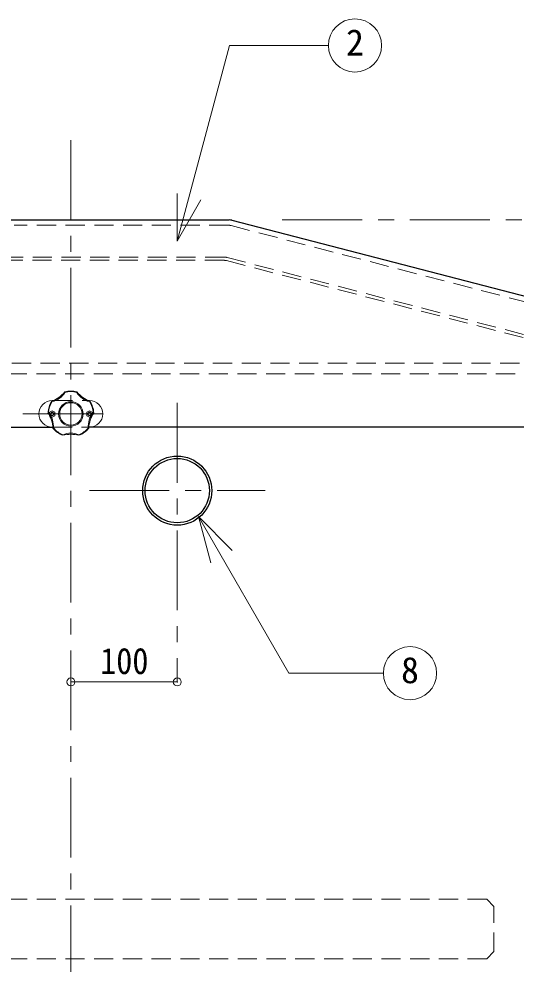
# Model space of a CAD drawing. Units: millimetres at full size, sheet at 1:15; details may follow other scales. Extents: x -3186 to 2889, y -2031 to 2184.
# Drawn here: x -197 to 270, y -721 to 168 of the extents above; entities that cross this region are included whole.
import ezdxf
from ezdxf.enums import TextEntityAlignment as Align

# ---------------------------------------------------------------- set-up
doc = ezdxf.new("R2010")
doc.units = ezdxf.units.MM
doc.header["$LTSCALE"] = 15
doc.header["$PDMODE"] = 32
doc.header["$PDSIZE"] = 7.5
doc.linetypes.add('CHAIN1', pattern=[8, 5, -1, 1, -1])
doc.linetypes.add('DASHED1', pattern=[1.8, 1.2, -0.6])
doc.layers.add('0-0', color=7, linetype='Continuous', lineweight=18)
doc.styles.add('ＭＳ ゴシック', font='')
doc.styles.get('ＭＳ ゴシック').set_extended_font_data('MS Gothic')

msp = doc.modelspace()

# ---------------------------------------------------------------- linework, layer by layer
at = {"layer": '0-0', "color": 4, "linetype": 'CHAIN1', "lineweight": 9}
for p, q in [((-148.15, 53.97), (-148.15, -1320.74)), ((50.57, -21.03), (946.85, -21.03)), ((-48.15, -193.24), (-48.15, -455.74)), ((-193.15, -203.53), (-103.15, -203.53)), ((-130.65, -275.74), (34.35, -275.74))]:
    msp.add_line(p, q, dxfattribs=at)
at = {"layer": '0-0'}
for p, q in [((-48.37, -41.11), (-48.37, 3.89)), ((-48.37, -41.11), (-25.87, -2.14)), ((-164.59, -191.03), (-165.65, -191.03)), ((-130.65, -191.03), (-131.72, -191.03)), ((-28.33, -300.2), (3.49, -332.02)), ((-28.33, -300.2), (-16.68, -343.67))]:
    msp.add_line(p, q, dxfattribs=at)
at = {"layer": '0-0', "color": 5, "lineweight": 25}
for p, q in [((-296.88, -21.03), (0.57, -21.03)), ((3.08, -21.35), (379.36, -119.08)), ((-265.09, -216.03), (-165.05, -216.03)), ((386.85, -216.03), (-131.26, -216.03))]:
    msp.add_line(p, q, dxfattribs=at)
at = {"layer": '0-0', "linetype": 'DASHED1'}
for p, q in [((-0.07, -26.03), (-201.51, -26.03)), ((2.44, -26.35), (374.36, -122.95)), ((-4.29, -59.03), (-206.67, -59.03)), ((-3.9, -56.03), (-206.18, -56.03)), ((-1.77, -59.35), (379.6, -158.41)), ((-1.39, -56.35), (379.6, -155.31)), ((-230.6, -155.74), (369.35, -155.74)), ((-234.59, -165.74), (373.87, -165.74)), ((-165.05, -216.03), (-131.26, -216.03)), ((242.77, -660.24), (-539.08, -660.24)), ((242.77, -660.24), (249.53, -667)), ((249.53, -709.49), (249.53, -667)), ((249.53, -709.49), (242.77, -716.24)), ((242.77, -716.24), (-539.08, -716.24))]:
    msp.add_line(p, q, dxfattribs=at)
at = {"layer": '0-0', "color": 4, "linetype": 'DASHED1', "lineweight": 9}
for p, q in [((-164.59, -191.03), (-131.72, -191.03)), ((-168.15, -201.78), (-165.65, -200.53)), ((-168.15, -201.78), (-168.15, -205.28)), ((-165.65, -200.53), (-163.15, -201.78)), ((-163.15, -201.78), (-163.15, -205.28)), ((-130.65, -200.53), (-133.15, -201.78)), ((-133.15, -201.78), (-133.15, -205.28)), ((-128.15, -201.78), (-130.65, -200.53)), ((-128.15, -201.78), (-128.15, -205.28)), ((-165.65, -206.53), (-168.15, -205.28)), ((-163.15, -205.28), (-165.65, -206.53)), ((-133.15, -205.28), (-130.65, -206.53)), ((-130.65, -206.53), (-128.15, -205.28))]:
    msp.add_line(p, q, dxfattribs=at)
at = {"layer": '0-0', "color": 4, "lineweight": 9}
msp.add_line((-48.15, -455.74), (-148.15, -455.74), dxfattribs=at)
at = {"layer": '0-0'}
for points in [[(-48.37, -41.11), (0.99, 143.11), (93.87, 143.11)], [(-28.33, -300.2), (56.7, -447.48), (145.62, -447.48)]]:
    msp.add_lwpolyline(points, dxfattribs=at)
for centre, radius in [((118.87, 143.11), 25), ((-148.15, -203.53), 10.5), ((170.62, -447.48), 25)]:
    msp.add_circle(centre, radius, dxfattribs=at)
at = {"layer": '0-0', "color": 4, "lineweight": 9}
msp.add_circle((-148.15, -203.53), 11.5, dxfattribs=at)
at = {"layer": '0-0', "color": 4, "linetype": 'DASHED1', "lineweight": 9}
for centre in [(-165.65, -203.53), (-130.65, -203.53)]:
    msp.add_circle(centre, 1.5, dxfattribs=at)
at = {"layer": '0-0', "color": 5, "lineweight": 25}
for radius in [32.5, 30.25]:
    msp.add_circle((-48.15, -275.74), radius, dxfattribs=at)
at = {"layer": '0-0', "linetype": 'DASHED1'}
for centre in [(-0.07, -36.03), (-4.29, -69.03), (-3.9, -66.03)]:
    msp.add_arc(centre, 10, 75.43972, 90, dxfattribs=at)
at = {"layer": '0-0', "color": 5, "lineweight": 25}
msp.add_arc((0.57, -31.03), 10, 75.43972, 90, dxfattribs=at)
at = {"layer": '0-0'}
for centre, radius, start, end in [((-176.99, -163.83), 29.89, 291.41115, 320.58885), ((-169.91, -173.59), 18.83, 283.0119, 328.9881), ((-148.15, -203.53), 21.5, 74.5, 105.5), ((-148.15, -203.53), 21, 74.5, 105.5), ((-126.4, -173.59), 18.83, 211.0119, 256.9881), ((-119.31, -163.83), 29.89, 219.41115, 248.58885), ((-165.65, -203.53), 12.5, 90, 270), ((-148.15, -203.53), 21.5, 146.5, 177.5), ((-148.15, -203.53), 21, 146.5, 177.5), ((-130.65, -203.53), 12.5, 270, 90), ((-148.15, -203.53), 21, 2.5, 33.5), ((-148.15, -203.53), 21.5, 2.5, 33.5), ((-194.82, -218.69), 29.89, 3.41115, 32.58885), ((-183.35, -214.96), 18.83, 355.0119, 40.9881), ((-112.96, -214.96), 18.83, 139.0119, 184.9881), ((-101.49, -218.69), 29.89, 147.41115, 176.58885), ((-148.15, -203.53), 21.5, 218.5, 249.5), ((-148.15, -203.53), 21, 218.5, 249.5), ((-148.15, -240.53), 18.83, 67.0119, 112.9881), ((-148.15, -203.53), 21, 290.5, 321.5), ((-148.15, -203.53), 21.5, 290.5, 321.5), ((-148.15, -252.6), 29.89, 75.41115, 104.58885)]:
    msp.add_arc(centre, radius, start, end, dxfattribs=at)
at = {"layer": '0-0', "color": 1}
for p in [(-148.15, -455.74), (-48.15, -455.74)]:
    msp.add_point(p, dxfattribs=at)

# ---------------------------------------------------------------- texts
at = {"layer": '0-0', "style": 'ＭＳ ゴシック'}
for s, p in [('2', (110.44, 126.23)), ('8', (162.19, -464.35))]:
    msp.add_text(s, height=24.74, dxfattribs=at).set_placement(p, align=Align.BOTTOM_LEFT)
at = {"layer": '0-0', "style": 'ＭＳ ゴシック', "width": 0.9}
msp.add_text('100', height=24.74, dxfattribs=at).set_placement((-120.65, -455.74), align=Align.BOTTOM_LEFT)

doc.saveas('drawing.dxf')
